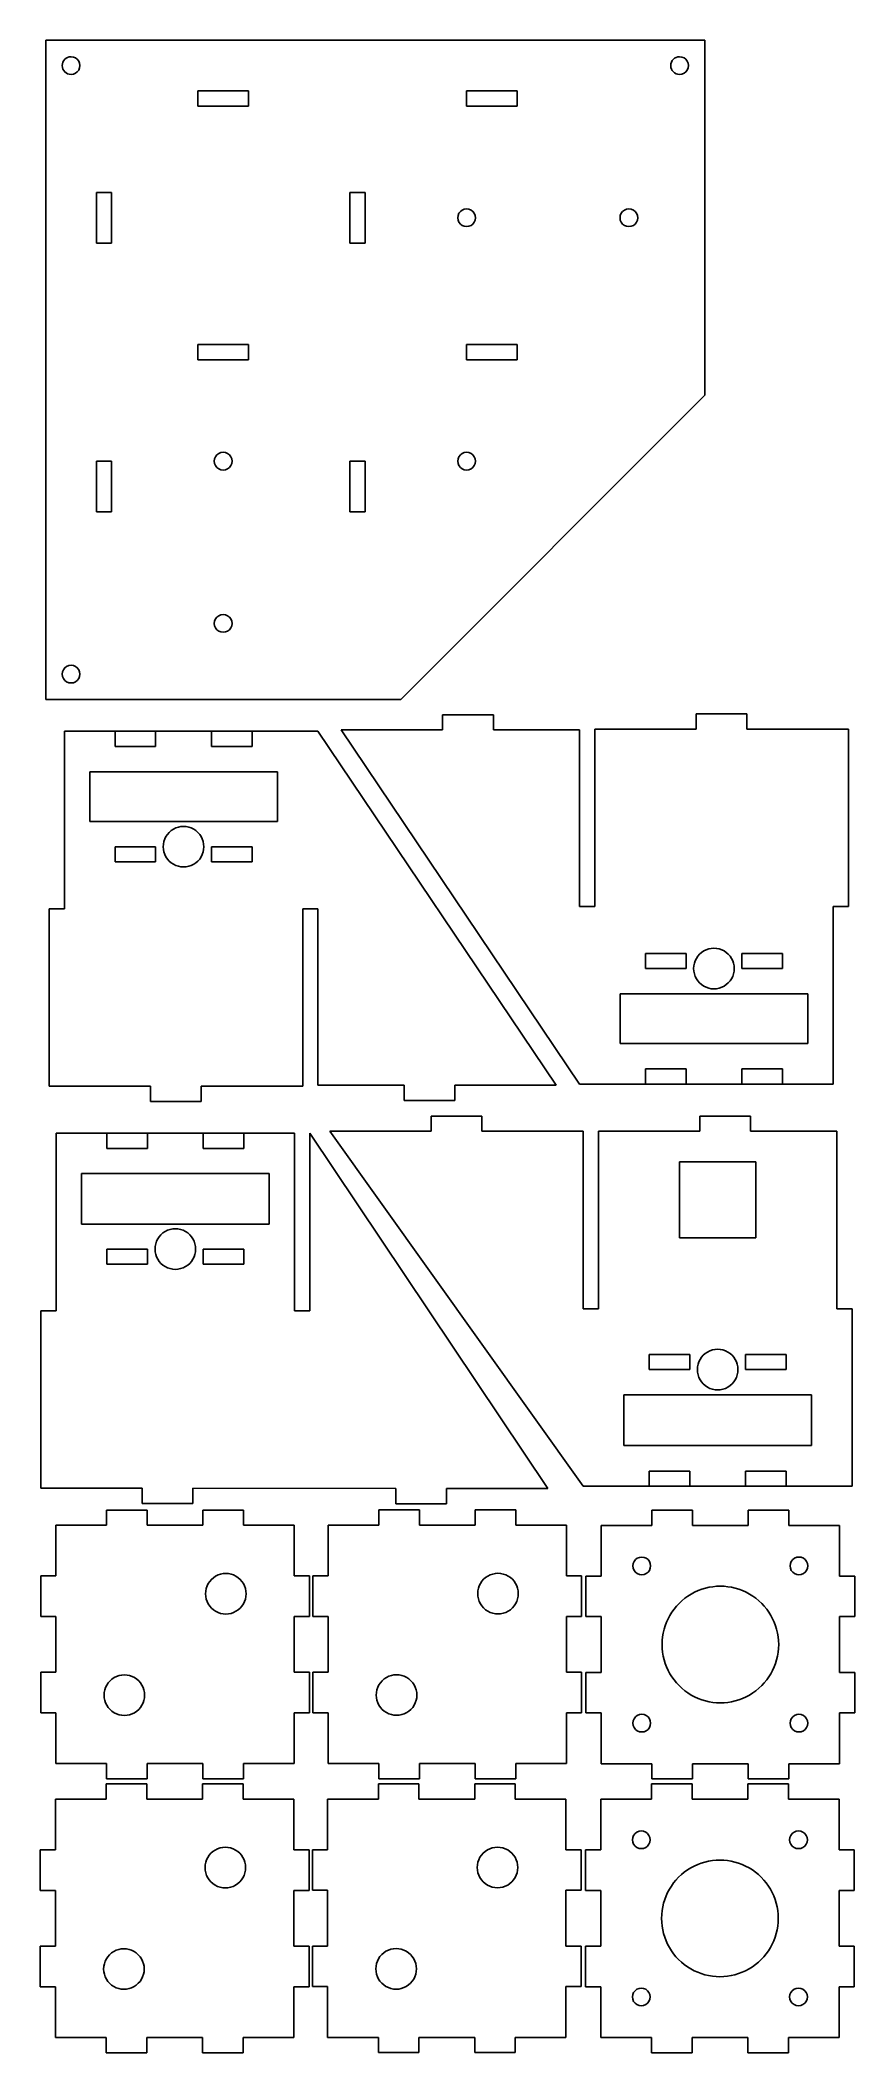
# Model space of a CAD drawing. Extents: x -178 to -17, y 44 to 441.
import ezdxf

# ---------------------------------------------------------------- set-up
doc = ezdxf.new("R2010")
doc.units = 0
doc.layers.add('Layer_1', color=7, linetype='CONTINUOUS')

msp = doc.modelspace()

# ---------------------------------------------------------------- linework, layer by layer
at = {"layer": 'Layer_1', "color": 7}
for p, q in [((-176.754299, 441.315496), (-176.754299, 311.315496)), ((-176.754299, 441.315496), (-46.7543, 441.315496)), ((-46.7543, 441.315496), (-46.7543, 371.315495)), ((-46.7543, 371.315495), (-106.754301, 311.315496)), ((-176.754299, 311.315496), (-106.754301, 311.315496)), ((-88.483034, 308.304823), (-98.483183, 308.304823)), ((-98.483183, 308.304823), (-98.483183, 305.304558)), ((-88.483034, 305.304558), (-88.483034, 308.304823)), ((-38.482849, 308.473496), (-48.482995, 308.473496)), ((-48.482995, 308.473496), (-48.482995, 305.473231)), ((-38.482849, 305.473231), (-38.482849, 308.473496)), ((-173.070842, 305.052519), (-173.070842, 270.052554)), ((-123.070649, 305.052519), (-173.070842, 305.052519)), ((-173.070842, 305.052519), (-173.070842, 305.052519)), ((-173.070618, 305.052513), (-142.570618, 305.052513)), ((-173.070618, 302.068883), (-173.070618, 305.052513)), ((-76.070743, 235.221261), (-123.070649, 305.052519)), ((-98.483183, 305.304558), (-118.482917, 305.304558)), ((-118.482917, 305.304558), (-71.483011, 235.4733)), ((-71.483011, 305.304558), (-88.483034, 305.304558)), ((-71.483011, 270.473266), (-71.483011, 305.304558)), ((-48.482995, 305.473231), (-68.4833, 305.473231)), ((-68.4833, 305.473231), (-68.4833, 270.473266)), ((-18.483103, 305.473231), (-38.482849, 305.473231)), ((-18.483103, 270.473266), (-18.483103, 305.473231)), ((-173.070842, 270.052554), (-176.070557, 270.052554)), ((-176.070557, 270.052554), (-176.070557, 235.052589)), ((-126.07036, 235.052589), (-126.07036, 270.052554)), ((-126.07036, 270.052554), (-123.070649, 270.052554)), ((-123.070649, 270.052554), (-123.070649, 235.221261)), ((-68.4833, 270.473266), (-71.483011, 270.473266)), ((-21.482818, 235.4733), (-21.482818, 270.473266)), ((-21.482818, 270.473266), (-18.483103, 270.473266)), ((-21.483042, 238.456937), (-21.483042, 235.473306)), ((-176.070557, 235.052589), (-156.070811, 235.052589)), ((-156.070811, 235.052589), (-156.070811, 232.052324)), ((-146.070665, 232.052324), (-146.070665, 235.052589)), ((-146.070665, 235.052589), (-126.07036, 235.052589)), ((-123.070649, 235.221261), (-106.070626, 235.221261)), ((-106.070626, 235.221261), (-106.070626, 232.220997)), ((-96.070477, 232.220997), (-96.070477, 235.221261)), ((-96.070477, 235.221261), (-76.070743, 235.221261)), ((-71.483011, 235.4733), (-21.482818, 235.4733)), ((-21.483042, 235.473306), (-51.983042, 235.473306)), ((-21.482818, 235.4733), (-21.482818, 235.4733)), ((-156.070811, 232.052324), (-146.070665, 232.052324)), ((-106.070626, 232.220997), (-96.070477, 232.220997)), ((-100.743193, 226.162471), (-100.743193, 229.162185)), ((-100.743193, 229.162185), (-90.743044, 229.162185)), ((-90.743044, 229.162185), (-90.743044, 226.162471)), ((-47.743271, 226.162471), (-47.743271, 229.162185)), ((-47.743271, 229.162185), (-37.743122, 229.162185)), ((-37.743122, 229.162185), (-37.743122, 226.162471)), ((-174.690132, 225.773805), (-174.690132, 190.773839)), ((-127.690254, 225.773805), (-174.690132, 225.773805)), ((-127.690254, 190.773839), (-127.690254, 225.773805)), ((-77.714879, 155.703869), (-124.690542, 225.773805)), ((-124.690542, 225.773805), (-124.690542, 190.773839)), ((-70.743282, 156.162541), (-120.742928, 226.162471)), ((-120.742928, 226.162471), (-100.743193, 226.162471)), ((-90.743044, 226.162471), (-70.743282, 226.162471)), ((-70.743282, 226.162471), (-70.743282, 191.162507)), ((-67.743034, 191.162507), (-67.743034, 226.162471)), ((-67.743034, 226.162471), (-47.743271, 226.162471)), ((-37.743122, 226.162471), (-20.743099, 226.162471)), ((-20.743099, 226.162471), (-20.743099, 191.162507)), ((-177.690408, 190.773839), (-177.714679, 155.773875)), ((-174.690132, 190.773839), (-177.690408, 190.773839)), ((-124.690542, 190.773839), (-127.690254, 190.773839)), ((-70.743282, 191.162507), (-67.743034, 191.162507)), ((-20.743099, 191.162507), (-17.743388, 191.162507)), ((-17.743388, 191.162507), (-17.743388, 156.162541)), ((-177.714679, 155.773875), (-157.714945, 155.760094)), ((-157.714945, 155.760094), (-157.714945, 152.759829)), ((-147.714795, 152.759829), (-147.714795, 155.752928)), ((-147.714795, 155.752928), (-107.77307, 155.718201)), ((-107.77307, 155.718201), (-107.714762, 155.718201)), ((-107.714762, 155.718201), (-107.714762, 152.717937)), ((-97.715149, 152.717937), (-97.715149, 155.71765)), ((-97.715149, 155.71765), (-77.714879, 155.703869)), ((-17.743388, 156.162541), (-70.743282, 156.162541)), ((-70.743282, 156.162541), (-70.743282, 156.162541)), ((-156.739597, 151.459717), (-164.739597, 151.459717)), ((-164.739597, 151.459717), (-164.739597, 148.459717)), ((-157.714945, 152.759829), (-147.714795, 152.759829)), ((-156.739597, 148.459717), (-156.739597, 151.459717)), ((-145.739596, 148.459717), (-145.739596, 151.459717)), ((-145.739596, 151.459717), (-137.739598, 151.459717)), ((-137.739598, 151.459717), (-137.739598, 148.459717)), ((-103.06824, 151.484123), (-111.06824, 151.484123)), ((-111.06824, 151.484123), (-111.06824, 148.484123)), ((-107.714762, 152.717937), (-97.715149, 152.717937)), ((-103.06824, 148.484123), (-103.06824, 151.484123)), ((-92.068239, 148.484123), (-92.068239, 151.484123)), ((-92.068239, 151.484123), (-84.068241, 151.484123)), ((-84.068241, 151.484123), (-84.068241, 148.484123)), ((-49.218597, 151.445414), (-57.218597, 151.445414)), ((-57.218597, 151.445414), (-57.218597, 148.445414)), ((-49.218597, 148.445414), (-49.218597, 151.445414)), ((-38.218595, 148.445414), (-38.218595, 151.445414)), ((-38.218595, 151.445414), (-30.218597, 151.445414)), ((-30.218597, 151.445414), (-30.218597, 148.445414)), ((-164.739597, 148.459717), (-174.739597, 148.459717)), ((-174.739597, 148.459717), (-174.739597, 138.459717)), ((-164.739597, 148.459717), (-174.739597, 148.459717)), ((-145.739596, 148.459717), (-156.739597, 148.459717)), ((-127.739598, 148.459717), (-137.739598, 148.459717)), ((-127.739598, 138.459717), (-127.739598, 148.459717)), ((-111.06824, 148.484123), (-121.06824, 148.484123)), ((-121.06824, 148.484123), (-121.06824, 138.484124)), ((-111.06824, 148.484123), (-121.06824, 148.484123)), ((-92.068239, 148.484123), (-103.06824, 148.484123)), ((-74.068241, 148.484123), (-84.068241, 148.484123)), ((-74.068241, 138.484124), (-74.068241, 148.484123)), ((-57.218597, 148.445414), (-67.218597, 148.445414)), ((-67.218597, 148.445414), (-67.218597, 138.445414)), ((-49.218597, 148.445414), (-38.218595, 148.445414)), ((-20.218598, 148.445414), (-30.218597, 148.445414)), ((-20.218598, 138.445414), (-20.218598, 148.445414)), ((-177.739597, 130.459716), (-177.739597, 138.459717)), ((-177.739597, 138.459717), (-174.739597, 138.459717)), ((-124.739598, 138.459717), (-127.739598, 138.459717)), ((-124.739598, 130.459716), (-124.739598, 138.459717)), ((-124.06824, 130.484123), (-124.06824, 138.484124)), ((-124.06824, 138.484124), (-121.06824, 138.484124)), ((-71.068241, 138.484124), (-74.068241, 138.484124)), ((-71.068241, 130.484123), (-71.068241, 138.484124)), ((-70.218597, 130.445413), (-70.218597, 138.445414)), ((-70.218597, 138.445414), (-67.218597, 138.445414)), ((-17.218598, 138.445414), (-20.218598, 138.445414)), ((-17.218598, 130.445413), (-17.218598, 138.445414)), ((-174.739597, 130.459716), (-177.739597, 130.459716)), ((-174.739597, 130.459716), (-174.739597, 119.459716)), ((-127.739598, 130.459716), (-124.739598, 130.459716)), ((-127.739598, 119.459716), (-127.739598, 130.459716)), ((-121.06824, 130.484123), (-124.06824, 130.484123)), ((-121.06824, 130.484123), (-121.06824, 119.484122)), ((-74.068241, 130.484123), (-71.068241, 130.484123)), ((-74.068241, 119.484122), (-74.068241, 130.484123)), ((-67.218597, 130.445413), (-70.218597, 130.445413)), ((-67.218597, 130.445413), (-67.218597, 119.445413)), ((-20.218598, 130.445413), (-17.218598, 130.445413)), ((-20.218598, 119.445413), (-20.218598, 130.445413)), ((-177.739597, 119.459716), (-177.739597, 111.459726)), ((-174.739597, 119.459716), (-177.739597, 119.459716)), ((-127.739598, 119.459716), (-124.739598, 119.459716)), ((-124.739598, 119.459716), (-124.739598, 111.459726)), ((-124.06824, 119.484122), (-124.06824, 111.484133)), ((-121.06824, 119.484122), (-124.06824, 119.484122)), ((-74.068241, 119.484122), (-71.068241, 119.484122)), ((-71.068241, 119.484122), (-71.068241, 111.484133)), ((-70.218597, 119.445413), (-70.218597, 111.445423)), ((-67.218597, 119.445413), (-70.218597, 119.445413)), ((-20.218598, 119.445413), (-17.218598, 119.445413)), ((-17.218598, 119.445413), (-17.218598, 111.445423)), ((-177.739597, 111.459726), (-174.739597, 111.459726)), ((-174.739597, 111.459726), (-174.739597, 101.459718)), ((-124.739598, 111.459726), (-127.739598, 111.459726)), ((-127.739598, 101.459718), (-127.739598, 111.459726)), ((-124.06824, 111.484133), (-121.06824, 111.484133)), ((-121.06824, 111.484133), (-121.06824, 101.484124)), ((-71.068241, 111.484133), (-74.068241, 111.484133)), ((-74.068241, 101.484124), (-74.068241, 111.484133)), ((-70.218597, 111.445423), (-67.218597, 111.445423)), ((-67.218597, 111.445423), (-67.218597, 101.445415)), ((-17.218598, 111.445423), (-20.218598, 111.445423)), ((-20.218598, 101.445415), (-20.218598, 111.445423)), ((-174.739597, 101.459718), (-164.739597, 101.459718)), ((-164.739597, 98.459724), (-164.739597, 101.459718)), ((-156.739597, 101.459718), (-156.739597, 98.459724)), ((-156.739597, 101.459718), (-145.739596, 101.459718)), ((-145.739596, 101.459718), (-145.739596, 98.459724)), ((-137.739598, 98.459724), (-137.739598, 101.459718)), ((-137.739598, 101.459718), (-127.739598, 101.459718)), ((-121.06824, 101.484124), (-111.06824, 101.484124)), ((-111.06824, 98.48413), (-111.06824, 101.484124)), ((-103.06824, 101.484124), (-103.06824, 98.48413)), ((-103.06824, 101.484124), (-92.068239, 101.484124)), ((-92.068239, 101.484124), (-92.068239, 98.48413)), ((-84.068241, 98.48413), (-84.068241, 101.484124)), ((-84.068241, 101.484124), (-74.068241, 101.484124)), ((-67.218597, 101.445415), (-57.218597, 101.445415)), ((-57.218597, 98.445421), (-57.218597, 101.445415)), ((-57.218597, 101.445415), (-57.218597, 98.445421)), ((-49.218597, 101.445415), (-49.218597, 98.445421)), ((-49.218597, 101.445415), (-38.218595, 101.445415)), ((-49.218597, 98.445421), (-49.218597, 101.445415)), ((-38.218595, 101.445415), (-38.218595, 98.445421)), ((-38.218595, 101.445415), (-38.218595, 98.445421)), ((-30.218597, 98.445421), (-30.218597, 101.445415)), ((-30.218597, 101.445415), (-20.218598, 101.445415)), ((-30.218597, 98.445421), (-30.218597, 101.445415)), ((-156.828751, 97.453675), (-164.828751, 97.453675)), ((-164.828751, 97.453675), (-164.828751, 94.453675)), ((-156.739597, 98.459724), (-164.739597, 98.459724)), ((-156.828751, 94.453675), (-156.828751, 97.453675)), ((-145.82875, 94.453675), (-145.82875, 97.453675)), ((-145.82875, 97.453675), (-137.828752, 97.453675)), ((-145.739596, 98.459724), (-137.739598, 98.459724)), ((-137.828752, 97.453675), (-137.828752, 94.453675)), ((-103.157394, 97.478082), (-111.157394, 97.478082)), ((-111.157394, 97.478082), (-111.157394, 94.478082)), ((-103.06824, 98.48413), (-111.06824, 98.48413)), ((-103.157394, 94.478082), (-103.157394, 97.478082)), ((-92.157393, 94.478082), (-92.157393, 97.478082)), ((-92.157393, 97.478082), (-84.157395, 97.478082)), ((-92.068239, 98.48413), (-84.068241, 98.48413)), ((-84.157395, 97.478082), (-84.157395, 94.478082)), ((-49.307751, 97.439372), (-57.307751, 97.439372)), ((-57.307751, 97.439372), (-57.307751, 94.439372)), ((-49.218597, 98.445421), (-57.218597, 98.445421)), ((-57.218597, 98.445421), (-49.218597, 98.445421)), ((-49.307751, 94.439372), (-49.307751, 97.439372)), ((-38.307749, 94.439372), (-38.307749, 97.439372)), ((-38.307749, 97.439372), (-30.307751, 97.439372)), ((-38.218595, 98.445421), (-30.218597, 98.445421)), ((-38.218595, 98.445421), (-30.218597, 98.445421)), ((-30.307751, 97.439372), (-30.307751, 94.439372)), ((-164.828751, 94.453675), (-174.828751, 94.453675)), ((-174.828751, 94.453675), (-174.828751, 84.453676)), ((-164.828751, 94.453675), (-174.828751, 94.453675)), ((-145.82875, 94.453675), (-156.828751, 94.453675)), ((-127.828752, 94.453675), (-137.828752, 94.453675)), ((-127.828752, 84.453676), (-127.828752, 94.453675)), ((-111.157394, 94.478082), (-121.157394, 94.478082)), ((-121.157394, 94.478082), (-121.157394, 84.478082)), ((-111.157394, 94.478082), (-121.157394, 94.478082)), ((-92.157393, 94.478082), (-103.157394, 94.478082)), ((-74.157395, 94.478082), (-84.157395, 94.478082)), ((-74.157395, 84.478082), (-74.157395, 94.478082)), ((-57.307751, 94.439372), (-67.307751, 94.439372)), ((-67.307751, 94.439372), (-67.307751, 84.439373)), ((-49.307751, 94.439372), (-38.307749, 94.439372)), ((-20.307752, 94.439372), (-30.307751, 94.439372)), ((-20.307752, 84.439373), (-20.307752, 94.439372)), ((-177.828751, 76.453675), (-177.828751, 84.453676)), ((-177.828751, 84.453676), (-174.828751, 84.453676)), ((-124.828752, 84.453676), (-127.828752, 84.453676)), ((-124.828752, 76.453675), (-124.828752, 84.453676)), ((-124.157394, 76.478081), (-124.157394, 84.478082)), ((-124.157394, 84.478082), (-121.157394, 84.478082)), ((-71.157395, 84.478082), (-74.157395, 84.478082)), ((-71.157395, 76.478081), (-71.157395, 84.478082)), ((-70.307751, 76.439372), (-70.307751, 84.439373)), ((-70.307751, 84.439373), (-67.307751, 84.439373)), ((-17.307752, 84.439373), (-20.307752, 84.439373)), ((-17.307752, 76.439372), (-17.307752, 84.439373)), ((-174.828751, 76.453675), (-177.828751, 76.453675)), ((-174.828751, 76.453675), (-174.828751, 65.453674)), ((-127.828752, 76.453675), (-124.828752, 76.453675)), ((-127.828752, 65.453674), (-127.828752, 76.453675)), ((-121.157394, 76.478081), (-124.157394, 76.478081)), ((-121.157394, 76.478081), (-121.157394, 65.478081)), ((-74.157395, 76.478081), (-71.157395, 76.478081)), ((-74.157395, 65.478081), (-74.157395, 76.478081)), ((-67.307751, 76.439372), (-70.307751, 76.439372)), ((-67.307751, 76.439372), (-67.307751, 65.439371)), ((-20.307752, 76.439372), (-17.307752, 76.439372)), ((-20.307752, 65.439371), (-20.307752, 76.439372)), ((-177.828751, 65.453674), (-177.828751, 57.453684)), ((-174.828751, 65.453674), (-177.828751, 65.453674)), ((-127.828752, 65.453674), (-124.828752, 65.453674)), ((-124.828752, 65.453674), (-124.828752, 57.453684)), ((-124.157394, 65.478081), (-124.157394, 57.478091)), ((-121.157394, 65.478081), (-124.157394, 65.478081)), ((-74.157395, 65.478081), (-71.157395, 65.478081)), ((-71.157395, 65.478081), (-71.157395, 57.478091)), ((-70.307751, 65.439371), (-70.307751, 57.439381)), ((-67.307751, 65.439371), (-70.307751, 65.439371)), ((-20.307752, 65.439371), (-17.307752, 65.439371)), ((-17.307752, 65.439371), (-17.307752, 57.439381)), ((-177.828751, 57.453684), (-174.828751, 57.453684)), ((-174.828751, 57.453684), (-174.828751, 47.453676)), ((-124.828752, 57.453684), (-127.828752, 57.453684)), ((-127.828752, 47.453676), (-127.828752, 57.453684)), ((-124.157394, 57.478091), (-121.157394, 57.478091)), ((-121.157394, 57.478091), (-121.157394, 47.478083)), ((-71.157395, 57.478091), (-74.157395, 57.478091)), ((-74.157395, 47.478083), (-74.157395, 57.478091)), ((-70.307751, 57.439381), (-67.307751, 57.439381)), ((-67.307751, 57.439381), (-67.307751, 47.439373)), ((-17.307752, 57.439381), (-20.307752, 57.439381)), ((-20.307752, 47.439373), (-20.307752, 57.439381)), ((-174.828751, 47.453676), (-164.828751, 47.453676)), ((-164.828751, 44.453682), (-164.828751, 47.453676)), ((-156.828751, 44.453682), (-164.828751, 44.453682)), ((-156.828751, 47.453676), (-156.828751, 44.453682)), ((-156.828751, 47.453676), (-145.82875, 47.453676)), ((-145.82875, 47.453676), (-145.82875, 44.453682)), ((-145.82875, 44.453682), (-137.828752, 44.453682)), ((-137.828752, 44.453682), (-137.828752, 47.453676)), ((-137.828752, 47.453676), (-127.828752, 47.453676)), ((-121.157394, 47.478083), (-111.157394, 47.478083)), ((-111.157394, 44.478089), (-111.157394, 47.478083)), ((-103.157394, 44.478089), (-111.157394, 44.478089)), ((-103.157394, 47.478083), (-103.157394, 44.478089)), ((-103.157394, 47.478083), (-92.157393, 47.478083)), ((-92.157393, 47.478083), (-92.157393, 44.478089)), ((-92.157393, 44.478089), (-84.157395, 44.478089)), ((-84.157395, 44.478089), (-84.157395, 47.478083)), ((-84.157395, 47.478083), (-74.157395, 47.478083)), ((-67.307751, 47.439373), (-57.307751, 47.439373)), ((-57.307751, 44.439379), (-57.307751, 47.439373)), ((-57.307751, 47.439373), (-57.307751, 44.439379)), ((-49.307751, 44.439379), (-57.307751, 44.439379)), ((-57.307751, 44.439379), (-49.307751, 44.439379)), ((-49.307751, 47.439373), (-49.307751, 44.439379)), ((-49.307751, 47.439373), (-38.307749, 47.439373)), ((-49.307751, 44.439379), (-49.307751, 47.439373)), ((-38.307749, 47.439373), (-38.307749, 44.439379)), ((-38.307749, 47.439373), (-38.307749, 44.439379)), ((-38.307749, 44.439379), (-30.307751, 44.439379)), ((-38.307749, 44.439379), (-30.307751, 44.439379)), ((-30.307751, 44.439379), (-30.307751, 47.439373)), ((-30.307751, 47.439373), (-20.307752, 47.439373)), ((-30.307751, 44.439379), (-30.307751, 47.439373))]:
    msp.add_line(p, q, dxfattribs=at)
at = {"layer": 'Layer_1', "color": 5}
for p, q in [((-171.754309, 434.565497), (-171.754309, 434.565497)), ((-51.754301, 434.565497), (-51.754301, 434.565497)), ((-146.7543, 428.315497), (-146.7543, 431.315496)), ((-146.7543, 431.315496), (-136.7543, 431.315496)), ((-136.7543, 431.315496), (-136.7543, 428.315497)), ((-93.754302, 428.315497), (-93.754302, 431.315496)), ((-93.754302, 431.315496), (-83.754302, 431.315496)), ((-83.754302, 431.315496), (-83.754302, 428.315497)), ((-136.7543, 428.315497), (-146.7543, 428.315497)), ((-146.7543, 428.315497), (-146.7543, 428.315497)), ((-83.754302, 428.315497), (-93.754302, 428.315497)), ((-93.754302, 428.315497), (-93.754302, 428.315497)), ((-166.754291, 401.315497), (-166.754291, 411.315497)), ((-166.754291, 411.315497), (-163.754297, 411.315497)), ((-163.754297, 411.315497), (-163.754297, 401.315497)), ((-113.754301, 411.315497), (-116.754301, 411.315497)), ((-116.754301, 411.315497), (-116.754301, 401.315497)), ((-113.754301, 401.315497), (-113.754301, 411.315497)), ((-163.754297, 401.315497), (-166.754291, 401.315497)), ((-166.754291, 401.315497), (-166.754291, 401.315497)), ((-116.754301, 401.315497), (-113.754301, 401.315497)), ((-113.754301, 401.315497), (-113.754301, 401.315497)), ((-93.754302, 404.565498), (-93.754302, 404.565498)), ((-61.754301, 404.565498), (-61.754301, 404.565498)), ((-146.7543, 378.315495), (-146.7543, 381.315498)), ((-146.7543, 381.315498), (-136.7543, 381.315498)), ((-136.7543, 381.315498), (-136.7543, 378.315495)), ((-93.754302, 378.315495), (-93.754302, 381.315498)), ((-93.754302, 381.315498), (-83.754302, 381.315498)), ((-83.754302, 381.315498), (-83.754302, 378.315495)), ((-136.7543, 378.315495), (-146.7543, 378.315495)), ((-146.7543, 378.315495), (-146.7543, 378.315495)), ((-83.754302, 378.315495), (-93.754302, 378.315495)), ((-93.754302, 378.315495), (-93.754302, 378.315495)), ((-166.754291, 358.315496), (-166.754291, 348.315496)), ((-163.754297, 358.315496), (-166.754291, 358.315496)), ((-163.754297, 348.315496), (-163.754297, 358.315496)), ((-113.754301, 358.315496), (-116.754301, 358.315496)), ((-116.754301, 358.315496), (-116.754301, 348.315496)), ((-113.754301, 348.315496), (-113.754301, 358.315496)), ((-141.754301, 356.565495), (-141.754301, 356.565495)), ((-93.754302, 356.565495), (-93.754302, 356.565495)), ((-166.754291, 348.315496), (-163.754297, 348.315496)), ((-116.754301, 348.315496), (-113.754301, 348.315496)), ((-113.754301, 348.315496), (-113.754301, 348.315496)), ((-141.754301, 324.565497), (-141.754301, 324.565497)), ((-171.754309, 314.565497), (-171.754309, 314.565497)), ((-155.070618, 305.052513), (-163.070618, 305.052513)), ((-163.070618, 305.052513), (-163.070618, 302.052514)), ((-163.070618, 302.052514), (-155.070618, 302.052514)), ((-155.070618, 302.052514), (-155.070618, 305.052513)), ((-155.070618, 305.052513), (-155.070618, 305.052513)), ((-136.07062, 305.052513), (-144.070618, 305.052513)), ((-144.070618, 305.052513), (-144.070618, 302.052514)), ((-144.070618, 302.052514), (-136.07062, 302.052514)), ((-136.07062, 302.052514), (-136.07062, 305.052513)), ((-136.07062, 305.052513), (-136.07062, 305.052513)), ((-131.070618, 297.052513), (-168.070618, 297.052513)), ((-168.070618, 297.052513), (-168.070618, 287.278175)), ((-131.070618, 287.278175), (-131.070618, 297.052513)), ((-131.070618, 297.052513), (-131.070618, 297.052513)), ((-168.070618, 287.278175), (-131.070618, 287.278175)), ((-155.070618, 282.278174), (-163.070618, 282.278174)), ((-163.070618, 282.278174), (-163.070618, 279.278174)), ((-155.070618, 279.278174), (-155.070618, 282.278174)), ((-145.570618, 282.278174), (-145.570618, 282.278174)), ((-144.070618, 282.278174), (-144.070618, 279.278174)), ((-136.07062, 282.278174), (-144.070618, 282.278174)), ((-136.07062, 279.278174), (-136.07062, 282.278174)), ((-163.070618, 279.278174), (-155.070618, 279.278174)), ((-144.070618, 279.278174), (-136.07062, 279.278174)), ((-58.48304, 261.247646), (-58.48304, 258.247646)), ((-50.483042, 261.247646), (-58.48304, 261.247646)), ((-58.48304, 258.247646), (-50.483042, 258.247646)), ((-50.483042, 258.247646), (-50.483042, 261.247646)), ((-48.983042, 258.247646), (-48.983042, 258.247646)), ((-31.483041, 261.247646), (-39.483042, 261.247646)), ((-39.483042, 261.247646), (-39.483042, 258.247646)), ((-39.483042, 258.247646), (-31.483041, 258.247646)), ((-31.483041, 258.247646), (-31.483041, 261.247646)), ((-26.483042, 253.247645), (-63.483042, 253.247645)), ((-63.483042, 253.247645), (-63.483042, 243.473307)), ((-26.483042, 243.473307), (-26.483042, 253.247645)), ((-63.483042, 243.473307), (-26.483042, 243.473307)), ((-63.483042, 243.473307), (-63.483042, 243.473307)), ((-50.483042, 238.473306), (-58.48304, 238.473306)), ((-58.48304, 238.473306), (-58.48304, 235.473306)), ((-50.483042, 235.473306), (-50.483042, 238.473306)), ((-31.483041, 238.473306), (-39.483042, 238.473306)), ((-39.483042, 238.473306), (-39.483042, 235.473306)), ((-31.483041, 235.473306), (-31.483041, 238.473306)), ((-58.48304, 235.473306), (-50.483042, 235.473306)), ((-58.48304, 235.473306), (-58.48304, 235.473306)), ((-39.483042, 235.473306), (-31.483041, 235.473306)), ((-39.483042, 235.473306), (-39.483042, 235.473306)), ((-156.690415, 225.773893), (-164.690415, 225.773893)), ((-164.690415, 225.773893), (-164.690415, 222.773893)), ((-164.690415, 222.773893), (-156.690415, 222.773893)), ((-156.690415, 222.773893), (-156.690415, 225.773893)), ((-156.690415, 225.773893), (-156.690415, 225.773893)), ((-137.690414, 225.773893), (-145.690415, 225.773893)), ((-145.690415, 225.773893), (-145.690415, 222.773893)), ((-145.690415, 222.773893), (-137.690414, 222.773893)), ((-137.690414, 222.773893), (-137.690414, 225.773893)), ((-137.690414, 225.773893), (-137.690414, 225.773893)), ((-36.743183, 220.162466), (-51.743181, 220.162466)), ((-51.743181, 220.162466), (-51.743181, 205.162456)), ((-36.743183, 205.162456), (-36.743183, 220.162466)), ((-36.743183, 220.162466), (-36.743183, 220.162466)), ((-132.690416, 217.853786), (-169.690415, 217.853786)), ((-169.690415, 217.853786), (-169.690415, 207.853787)), ((-132.690416, 207.853787), (-132.690416, 217.853786)), ((-132.690416, 217.853786), (-132.690416, 217.853786)), ((-169.690415, 207.853787), (-132.690416, 207.853787)), ((-164.690415, 202.93368), (-164.690415, 199.93368)), ((-156.690415, 202.93368), (-164.690415, 202.93368)), ((-156.690415, 199.93368), (-156.690415, 202.93368)), ((-147.190415, 202.93368), (-147.190415, 202.93368)), ((-137.690414, 202.93368), (-145.690415, 202.93368)), ((-145.690415, 202.93368), (-145.690415, 199.93368)), ((-137.690414, 199.93368), (-137.690414, 202.93368)), ((-51.743181, 205.162456), (-36.743183, 205.162456)), ((-164.690415, 199.93368), (-156.690415, 199.93368)), ((-145.690415, 199.93368), (-137.690414, 199.93368)), ((-57.743181, 182.162454), (-57.743181, 179.162455)), ((-49.743182, 182.162454), (-57.743181, 182.162454)), ((-57.743181, 179.162455), (-49.743182, 179.162455)), ((-49.743182, 179.162455), (-49.743182, 182.162454)), ((-40.243182, 179.162455), (-40.243182, 179.162455)), ((-38.743182, 182.162454), (-38.743182, 179.162455)), ((-30.743182, 182.162454), (-38.743182, 182.162454)), ((-38.743182, 179.162455), (-30.743182, 179.162455)), ((-30.743182, 179.162455), (-30.743182, 182.162454)), ((-62.743182, 164.162453), (-62.743182, 174.162456)), ((-62.743182, 174.162456), (-25.743182, 174.162456)), ((-25.743182, 174.162456), (-25.743182, 164.162453)), ((-25.743182, 164.162453), (-62.743182, 164.162453)), ((-25.743182, 164.162453), (-25.743182, 164.162453)), ((-49.743182, 159.162455), (-57.743181, 159.162455)), ((-57.743181, 159.162455), (-57.743181, 156.162455)), ((-49.743182, 156.162455), (-49.743182, 159.162455)), ((-30.743182, 159.162455), (-38.743182, 159.162455)), ((-38.743182, 159.162455), (-38.743182, 156.162455)), ((-30.743182, 156.162455), (-30.743182, 159.162455)), ((-57.743181, 156.162455), (-49.743182, 156.162455)), ((-57.743181, 156.162455), (-57.743181, 156.162455)), ((-38.743182, 156.162455), (-30.743182, 156.162455)), ((-38.743182, 156.162455), (-38.743182, 156.162455)), ((-57.468597, 140.445413), (-57.468597, 140.445413)), ((-26.468598, 140.445413), (-26.468598, 140.445413)), ((-137.239596, 134.959716), (-137.239596, 134.959716)), ((-83.568239, 134.984122), (-83.568239, 134.984122)), ((-32.218596, 124.945413), (-32.218596, 124.945413)), ((-157.239597, 114.959705), (-157.239597, 114.959705)), ((-103.56824, 114.984111), (-103.56824, 114.984111)), ((-57.468597, 109.445427), (-57.468597, 109.445427)), ((-26.468598, 109.445427), (-26.468598, 109.445427)), ((-57.557751, 86.439371), (-57.557751, 86.439371)), ((-26.557752, 86.439371), (-26.557752, 86.439371)), ((-137.32875, 80.953674), (-137.32875, 80.953674)), ((-83.657393, 80.978081), (-83.657393, 80.978081)), ((-32.30775, 70.939371), (-32.30775, 70.939371)), ((-157.328751, 60.953663), (-157.328751, 60.953663)), ((-103.657394, 60.97807), (-103.657394, 60.97807)), ((-57.557751, 55.439385), (-57.557751, 55.439385)), ((-26.557752, 55.439385), (-26.557752, 55.439385))]:
    msp.add_line(p, q, dxfattribs=at)
for points in [[(-171.754309, 438.065496), (-172.720194, 438.064628), (-173.502738, 437.281381), (-173.502738, 436.315496)], [(-170.237455, 437.19095), (-170.550412, 437.732632), (-171.12872, 438.066057), (-171.754309, 438.065496)], [(-170.237455, 435.440043), (-169.924499, 435.981725), (-169.924499, 436.649267), (-170.237455, 437.19095)], [(-51.754301, 438.065496), (-52.720185, 438.064628), (-53.50273, 437.281381), (-53.50273, 436.315496)], [(-50.237447, 437.19095), (-50.550404, 437.732632), (-51.128712, 438.066057), (-51.754301, 438.065496)], [(-50.237447, 435.440043), (-49.92449, 435.981725), (-49.92449, 436.649267), (-50.237447, 437.19095)], [(-173.502738, 436.315496), (-173.502738, 435.349612), (-172.720194, 434.566364), (-171.754309, 434.565497)], [(-171.754309, 434.565497), (-171.12872, 434.564935), (-170.550412, 434.89836), (-170.237455, 435.440043)], [(-53.50273, 436.315496), (-53.50273, 435.349612), (-52.720185, 434.566364), (-51.754301, 434.565497)], [(-51.754301, 434.565497), (-51.128712, 434.564935), (-50.550404, 434.89836), (-50.237447, 435.440043)], [(-95.271017, 407.190903), (-95.583937, 406.649245), (-95.583937, 405.981749), (-95.271017, 405.440091)], [(-93.754302, 408.065496), (-94.379851, 408.065999), (-94.958097, 407.732561), (-95.271017, 407.190903)], [(-95.271017, 405.440091), (-94.958097, 404.898433), (-94.379851, 404.564995), (-93.754302, 404.565498)], [(-92.237586, 407.190903), (-92.550506, 407.732561), (-93.128752, 408.065999), (-93.754302, 408.065496)], [(-93.754302, 404.565498), (-93.128752, 404.564995), (-92.550506, 404.898433), (-92.237586, 405.440091)], [(-92.237586, 405.440091), (-91.924666, 405.981749), (-91.924666, 406.649245), (-92.237586, 407.190903)], [(-63.271016, 407.190903), (-63.583936, 406.649245), (-63.583936, 405.981749), (-63.271016, 405.440091)], [(-61.754301, 408.065496), (-62.37985, 408.065999), (-62.958096, 407.732561), (-63.271016, 407.190903)], [(-63.271016, 405.440091), (-62.958096, 404.898433), (-62.37985, 404.564995), (-61.754301, 404.565498)], [(-60.237585, 407.190903), (-60.550505, 407.732561), (-61.128751, 408.065999), (-61.754301, 408.065496)], [(-61.754301, 404.565498), (-61.128751, 404.564995), (-60.550505, 404.898433), (-60.237585, 405.440091)], [(-60.237585, 405.440091), (-59.924665, 405.981749), (-59.924665, 406.649245), (-60.237585, 407.190903)], [(-143.269847, 359.190496), (-143.582454, 358.649044), (-143.582454, 357.981947), (-143.269847, 357.440495)], [(-141.754301, 360.065496), (-142.379517, 360.065496), (-142.957239, 359.731948), (-143.269847, 359.190496)], [(-143.269847, 357.440495), (-142.957239, 356.899043), (-142.379517, 356.565495), (-141.754301, 356.565495)], [(-140.238756, 359.190496), (-140.551364, 359.731948), (-141.129086, 360.065496), (-141.754301, 360.065496)], [(-141.754301, 356.565495), (-141.129086, 356.565495), (-140.551364, 356.899043), (-140.238756, 357.440495)], [(-140.238756, 357.440495), (-139.926149, 357.981947), (-139.926149, 358.649044), (-140.238756, 359.190496)], [(-95.269847, 359.190496), (-95.582454, 358.649044), (-95.582454, 357.981947), (-95.269847, 357.440495)], [(-93.754302, 360.065496), (-94.379517, 360.065496), (-94.957239, 359.731948), (-95.269847, 359.190496)], [(-95.269847, 357.440495), (-94.957239, 356.899043), (-94.379517, 356.565495), (-93.754302, 356.565495)], [(-92.238756, 359.190496), (-92.551364, 359.731948), (-93.129086, 360.065496), (-93.754302, 360.065496)], [(-93.754302, 356.565495), (-93.129086, 356.565495), (-92.551364, 356.899043), (-92.238756, 357.440495)], [(-92.238756, 357.440495), (-91.926149, 357.981947), (-91.926149, 358.649044), (-92.238756, 359.190496)], [(-143.271017, 327.190902), (-143.583937, 326.649244), (-143.583937, 325.981748), (-143.271017, 325.44009)], [(-141.754301, 328.065495), (-142.379851, 328.065998), (-142.958097, 327.73256), (-143.271017, 327.190902)], [(-143.271017, 325.44009), (-142.958097, 324.898432), (-142.379851, 324.564994), (-141.754301, 324.565497)], [(-140.237586, 327.190902), (-140.550506, 327.73256), (-141.128752, 328.065998), (-141.754301, 328.065495)], [(-141.754301, 324.565497), (-141.128752, 324.564994), (-140.550506, 324.898432), (-140.237586, 325.44009)], [(-140.237586, 325.44009), (-139.924666, 325.981748), (-139.924666, 326.649244), (-140.237586, 327.190902)], [(-171.754309, 318.065496), (-172.379898, 318.066057), (-172.958206, 317.732632), (-173.271163, 317.19095)], [(-170.237455, 317.19095), (-170.550412, 317.732632), (-171.12872, 318.066057), (-171.754309, 318.065496)], [(-173.271163, 317.19095), (-173.58412, 316.649268), (-173.58412, 315.981725), (-173.271163, 315.440043)], [(-173.271163, 315.440043), (-172.958206, 314.89836), (-172.379898, 314.564935), (-171.754309, 314.565497)], [(-171.754309, 314.565497), (-171.12872, 314.564935), (-170.550412, 314.89836), (-170.237455, 315.440043)], [(-170.237455, 315.440043), (-169.924499, 315.981725), (-169.924499, 316.649268), (-170.237455, 317.19095)], [(-147.570618, 285.742275), (-148.808222, 286.456807), (-150.333014, 286.456807), (-151.570618, 285.742275)], [(-151.570618, 285.742275), (-152.808222, 285.027744), (-153.570618, 283.707236), (-153.570618, 282.278174)], [(-153.570618, 282.278174), (-153.570618, 280.849111), (-152.808222, 279.528603), (-151.570618, 278.814072)], [(-145.570618, 282.278174), (-145.570618, 283.707236), (-146.333013, 285.027744), (-147.570618, 285.742275)], [(-147.570618, 278.814072), (-146.333013, 279.528603), (-145.570618, 280.849111), (-145.570618, 282.278174)], [(-151.570618, 278.814072), (-150.333014, 278.099541), (-148.808222, 278.099541), (-147.570618, 278.814072)], [(-42.983042, 261.711748), (-44.220646, 262.426279), (-45.745438, 262.426279), (-46.983042, 261.711748)], [(-46.983042, 261.711748), (-48.220647, 260.997217), (-48.983042, 259.676709), (-48.983042, 258.247646)], [(-48.983042, 258.247646), (-48.983042, 256.818584), (-48.220646, 255.498076), (-46.983042, 254.783544)], [(-40.983042, 258.247646), (-40.983042, 259.676709), (-41.745438, 260.997217), (-42.983042, 261.711748)], [(-42.983042, 254.783544), (-41.745438, 255.498076), (-40.983042, 256.818584), (-40.983042, 258.247646)], [(-46.983042, 254.783544), (-45.745438, 254.069013), (-44.220646, 254.069013), (-42.983042, 254.783544)], [(-153.190722, 206.398667), (-154.428482, 205.683899), (-155.190795, 204.362995), (-155.190415, 202.93368)], [(-149.190108, 206.398667), (-150.427869, 207.113434), (-151.952962, 207.113434), (-153.190722, 206.398667)], [(-147.190415, 202.93368), (-147.190035, 204.362995), (-147.952348, 205.683899), (-149.190108, 206.398667)], [(-155.190415, 202.93368), (-155.190795, 201.504364), (-154.428482, 200.18346), (-153.190722, 199.468692)], [(-149.190108, 199.468692), (-147.952348, 200.18346), (-147.190035, 201.504364), (-147.190415, 202.93368)], [(-153.190722, 199.468692), (-151.952962, 198.753925), (-150.427869, 198.753925), (-149.190108, 199.468692)], [(-48.243183, 179.162455), (-48.243183, 180.591517), (-47.480787, 181.912025), (-46.243182, 182.626557)], [(-46.243182, 182.626557), (-45.005578, 183.341088), (-43.480786, 183.341088), (-42.243182, 182.626557)], [(-42.243182, 182.626557), (-41.005578, 181.912025), (-40.243182, 180.591517), (-40.243182, 179.162455)], [(-46.243182, 175.698352), (-47.480787, 176.412884), (-48.243183, 177.733392), (-48.243183, 179.162455)], [(-40.243182, 179.162455), (-40.243182, 177.733392), (-41.005578, 176.412884), (-42.243182, 175.698352)], [(-42.243182, 175.698352), (-43.480786, 174.983821), (-45.005578, 174.983821), (-46.243182, 175.698352)], [(-139.239596, 138.423818), (-140.477201, 139.138349), (-142.001992, 139.138349), (-143.239597, 138.423818)], [(-85.568239, 138.448224), (-86.805844, 139.162756), (-88.330635, 139.162756), (-89.56824, 138.448224)], [(-60.093597, 141.960957), (-60.635049, 141.64835), (-60.968597, 141.070628), (-60.968597, 140.445413)], [(-60.968597, 140.445413), (-60.968597, 139.820198), (-60.635049, 139.242476), (-60.093597, 138.929868)], [(-58.343597, 141.960957), (-58.885049, 142.273565), (-59.552145, 142.273565), (-60.093597, 141.960957)], [(-60.093597, 138.929868), (-59.552145, 138.617261), (-58.885049, 138.617261), (-58.343597, 138.929868)], [(-57.468597, 140.445413), (-57.468597, 141.070628), (-57.802145, 141.64835), (-58.343597, 141.960957)], [(-58.343597, 138.929868), (-57.802145, 139.242476), (-57.468597, 139.820198), (-57.468597, 140.445413)], [(-29.094051, 141.962267), (-29.635733, 141.64931), (-29.969158, 141.071002), (-29.968596, 140.445413)], [(-29.968596, 140.445413), (-29.969158, 139.819824), (-29.635733, 139.241516), (-29.094051, 138.928559)], [(-27.343143, 141.962267), (-27.884826, 142.275224), (-28.552368, 142.275224), (-29.094051, 141.962267)], [(-29.094051, 138.928559), (-28.552368, 138.615602), (-27.884826, 138.615602), (-27.343143, 138.928559)], [(-26.468598, 140.445413), (-26.468036, 141.071002), (-26.801461, 141.64931), (-27.343143, 141.962267)], [(-27.343143, 138.928559), (-26.801461, 139.241516), (-26.468036, 139.819824), (-26.468598, 140.445413)], [(-143.239597, 138.423818), (-144.477201, 137.709286), (-145.239597, 136.388778), (-145.239597, 134.959716)], [(-145.239597, 134.959716), (-145.239597, 133.530653), (-144.477201, 132.210145), (-143.239597, 131.495614)], [(-137.239596, 134.959716), (-137.239596, 136.388778), (-138.001992, 137.709286), (-139.239596, 138.423818)], [(-139.239596, 131.495614), (-138.001992, 132.210145), (-137.239596, 133.530653), (-137.239596, 134.959716)], [(-89.56824, 138.448224), (-90.805844, 137.733693), (-91.56824, 136.413185), (-91.56824, 134.984122)], [(-91.56824, 134.984122), (-91.56824, 133.55506), (-90.805844, 132.234552), (-89.56824, 131.52002)], [(-83.568239, 134.984122), (-83.568239, 136.413185), (-84.330635, 137.733693), (-85.568239, 138.448224)], [(-85.568239, 131.52002), (-84.330635, 132.234552), (-83.568239, 133.55506), (-83.568239, 134.984122)], [(-37.968596, 134.904705), (-41.526709, 136.958982), (-45.910484, 136.958982), (-49.468596, 134.904705)], [(-143.239597, 131.495614), (-142.001992, 130.781082), (-140.477201, 130.781082), (-139.239596, 131.495614)], [(-89.56824, 131.52002), (-88.330635, 130.805489), (-86.805844, 130.805489), (-85.568239, 131.52002)], [(-49.468596, 134.904705), (-53.026709, 132.850428), (-55.218597, 129.053967), (-55.218596, 124.945413)], [(-32.218596, 124.945413), (-32.218596, 129.053967), (-34.410484, 132.850428), (-37.968596, 134.904705)], [(-55.218596, 124.945413), (-55.218596, 120.836859), (-53.026709, 117.040398), (-49.468596, 114.986121)], [(-37.968596, 114.986121), (-34.410484, 117.040398), (-32.218596, 120.836859), (-32.218596, 124.945413)], [(-159.23929, 118.424692), (-160.477051, 119.139459), (-162.002144, 119.139459), (-163.239904, 118.424692)], [(-105.567933, 118.449099), (-106.805694, 119.163866), (-108.330787, 119.163866), (-109.568547, 118.449099)], [(-163.239904, 118.424692), (-164.477664, 117.709925), (-165.239977, 116.38902), (-165.239597, 114.959705)], [(-157.239597, 114.959705), (-157.239218, 116.38902), (-158.00153, 117.709925), (-159.23929, 118.424692)], [(-109.568547, 118.449099), (-110.806307, 117.734331), (-111.56862, 116.413427), (-111.56824, 114.984111)], [(-103.56824, 114.984111), (-103.56786, 116.413427), (-104.330173, 117.734331), (-105.567933, 118.449099)], [(-165.239597, 114.959705), (-165.239977, 113.530389), (-164.477664, 112.209485), (-163.239904, 111.494718)], [(-163.239904, 111.494718), (-162.002144, 110.77995), (-160.477051, 110.77995), (-159.23929, 111.494718)], [(-159.23929, 111.494718), (-158.00153, 112.209485), (-157.239218, 113.530389), (-157.239597, 114.959705)], [(-111.56824, 114.984111), (-111.56862, 113.554796), (-110.806307, 112.233892), (-109.568547, 111.519124)], [(-109.568547, 111.519124), (-108.330787, 110.804357), (-106.805694, 110.804357), (-105.567933, 111.519124)], [(-105.567933, 111.519124), (-104.330173, 112.233892), (-103.56786, 113.554796), (-103.56824, 114.984111)], [(-58.343597, 110.960971), (-58.885049, 111.273579), (-59.552145, 111.273579), (-60.093597, 110.960971)], [(-49.468596, 114.986121), (-45.910484, 112.931843), (-41.526709, 112.931843), (-37.968596, 114.986121)], [(-27.343143, 110.962281), (-27.884826, 111.275238), (-28.552368, 111.275238), (-29.094051, 110.962281)], [(-60.093597, 110.960971), (-60.635049, 110.648364), (-60.968597, 110.070642), (-60.968597, 109.445427)], [(-60.968597, 109.445427), (-60.968597, 108.820212), (-60.635049, 108.24249), (-60.093597, 107.929883)], [(-60.093597, 107.929883), (-59.552145, 107.617275), (-58.885049, 107.617275), (-58.343597, 107.929883)], [(-57.468597, 109.445427), (-57.468597, 110.070642), (-57.802145, 110.648364), (-58.343597, 110.960971)], [(-58.343597, 107.929883), (-57.802145, 108.24249), (-57.468597, 108.820212), (-57.468597, 109.445427)], [(-29.094051, 110.962281), (-29.635733, 110.649324), (-29.969158, 110.071016), (-29.968596, 109.445427)], [(-29.968596, 109.445427), (-29.969158, 108.819838), (-29.635733, 108.24153), (-29.094051, 107.928573)], [(-29.094051, 107.928573), (-28.552368, 107.615616), (-27.884826, 107.615616), (-27.343143, 107.928573)], [(-26.468598, 109.445427), (-26.468036, 110.071016), (-26.801461, 110.649324), (-27.343143, 110.962281)], [(-27.343143, 107.928573), (-26.801461, 108.24153), (-26.468036, 108.819838), (-26.468598, 109.445427)], [(-60.182751, 87.954916), (-60.724203, 87.642308), (-61.057751, 87.064586), (-61.057751, 86.439371)], [(-58.432751, 87.954916), (-58.974203, 88.267523), (-59.641299, 88.267523), (-60.182751, 87.954916)], [(-57.557751, 86.439371), (-57.557751, 87.064586), (-57.891299, 87.642308), (-58.432751, 87.954916)], [(-29.183205, 87.956225), (-29.724887, 87.643269), (-30.058312, 87.06496), (-30.05775, 86.439371)], [(-27.432297, 87.956225), (-27.97398, 88.269182), (-28.641522, 88.269182), (-29.183205, 87.956225)], [(-26.557752, 86.439371), (-26.55719, 87.06496), (-26.890615, 87.643269), (-27.432297, 87.956225)], [(-143.328751, 84.417776), (-144.566355, 83.703245), (-145.328751, 82.382737), (-145.328751, 80.953674)], [(-139.32875, 84.417776), (-140.566355, 85.132307), (-142.091146, 85.132307), (-143.328751, 84.417776)], [(-137.32875, 80.953674), (-137.32875, 82.382737), (-138.091146, 83.703245), (-139.32875, 84.417776)], [(-89.657394, 84.442183), (-90.894998, 83.727651), (-91.657394, 82.407143), (-91.657394, 80.978081)], [(-85.657393, 84.442183), (-86.894998, 85.156714), (-88.419789, 85.156714), (-89.657394, 84.442183)], [(-83.657393, 80.978081), (-83.657393, 82.407143), (-84.419789, 83.727651), (-85.657393, 84.442183)], [(-61.057751, 86.439371), (-61.057751, 85.814157), (-60.724203, 85.236434), (-60.182751, 84.923827)], [(-60.182751, 84.923827), (-59.641299, 84.611219), (-58.974203, 84.611219), (-58.432751, 84.923827)], [(-58.432751, 84.923827), (-57.891299, 85.236434), (-57.557751, 85.814157), (-57.557751, 86.439371)], [(-30.05775, 86.439371), (-30.058312, 85.813782), (-29.724887, 85.235474), (-29.183205, 84.922517)], [(-29.183205, 84.922517), (-28.641522, 84.609561), (-27.97398, 84.609561), (-27.432297, 84.922517)], [(-27.432297, 84.922517), (-26.890615, 85.235474), (-26.55719, 85.813782), (-26.557752, 86.439371)], [(-145.328751, 80.953674), (-145.328751, 79.524612), (-144.566355, 78.204103), (-143.328751, 77.489572)], [(-139.32875, 77.489572), (-138.091146, 78.204103), (-137.32875, 79.524612), (-137.32875, 80.953674)], [(-91.657394, 80.978081), (-91.657394, 79.549018), (-90.894998, 78.22851), (-89.657394, 77.513979)], [(-85.657393, 77.513979), (-84.419789, 78.22851), (-83.657393, 79.549018), (-83.657393, 80.978081)], [(-49.55775, 80.898664), (-53.115863, 78.844386), (-55.307751, 75.047926), (-55.30775, 70.939371)], [(-38.05775, 80.898664), (-41.615863, 82.952941), (-45.999638, 82.952941), (-49.55775, 80.898664)], [(-32.30775, 70.939371), (-32.30775, 75.047926), (-34.499638, 78.844386), (-38.05775, 80.898664)], [(-143.328751, 77.489572), (-142.091146, 76.775041), (-140.566355, 76.775041), (-139.32875, 77.489572)], [(-89.657394, 77.513979), (-88.419789, 76.799447), (-86.894998, 76.799447), (-85.657393, 77.513979)], [(-55.30775, 70.939371), (-55.30775, 66.830817), (-53.115863, 63.034356), (-49.55775, 60.980079)], [(-38.05775, 60.980079), (-34.499638, 63.034356), (-32.30775, 66.830817), (-32.30775, 70.939371)], [(-163.329058, 64.41865), (-164.566818, 63.703883), (-165.329131, 62.382979), (-165.328751, 60.953663)], [(-159.328444, 64.41865), (-160.566205, 65.133418), (-162.091298, 65.133418), (-163.329058, 64.41865)], [(-157.328751, 60.953663), (-157.328372, 62.382979), (-158.090684, 63.703883), (-159.328444, 64.41865)], [(-109.657701, 64.443057), (-110.895461, 63.72829), (-111.657774, 62.407385), (-111.657394, 60.97807)], [(-105.657087, 64.443057), (-106.894848, 65.157824), (-108.419941, 65.157824), (-109.657701, 64.443057)], [(-103.657394, 60.97807), (-103.657014, 62.407385), (-104.419327, 63.72829), (-105.657087, 64.443057)], [(-165.328751, 60.953663), (-165.329131, 59.524348), (-164.566818, 58.203443), (-163.329058, 57.488676)], [(-159.328444, 57.488676), (-158.090684, 58.203443), (-157.328372, 59.524348), (-157.328751, 60.953663)], [(-111.657394, 60.97807), (-111.657774, 59.548754), (-110.895461, 58.22785), (-109.657701, 57.513083)], [(-105.657087, 57.513083), (-104.419327, 58.22785), (-103.657014, 59.548754), (-103.657394, 60.97807)], [(-49.55775, 60.980079), (-45.999638, 58.925802), (-41.615863, 58.925802), (-38.05775, 60.980079)], [(-163.329058, 57.488676), (-162.091298, 56.773909), (-160.566205, 56.773909), (-159.328444, 57.488676)], [(-109.657701, 57.513083), (-108.419941, 56.798315), (-106.894848, 56.798315), (-105.657087, 57.513083)], [(-60.182751, 56.95493), (-60.724203, 56.642322), (-61.057751, 56.0646), (-61.057751, 55.439385)], [(-58.432751, 56.95493), (-58.974203, 57.267537), (-59.641299, 57.267537), (-60.182751, 56.95493)], [(-57.557751, 55.439385), (-57.557751, 56.0646), (-57.891299, 56.642322), (-58.432751, 56.95493)], [(-29.183205, 56.956239), (-29.724887, 56.643283), (-30.058312, 56.064974), (-30.05775, 55.439385)], [(-27.432297, 56.956239), (-27.97398, 57.269196), (-28.641522, 57.269196), (-29.183205, 56.956239)], [(-26.557752, 55.439385), (-26.55719, 56.064974), (-26.890615, 56.643283), (-27.432297, 56.956239)], [(-61.057751, 55.439385), (-61.057751, 54.814171), (-60.724203, 54.236448), (-60.182751, 53.923841)], [(-60.182751, 53.923841), (-59.641299, 53.611233), (-58.974203, 53.611233), (-58.432751, 53.923841)], [(-58.432751, 53.923841), (-57.891299, 54.236448), (-57.557751, 54.814171), (-57.557751, 55.439385)], [(-30.05775, 55.439385), (-30.058312, 54.813797), (-29.724887, 54.235488), (-29.183205, 53.922531)], [(-29.183205, 53.922531), (-28.641522, 53.609575), (-27.97398, 53.609575), (-27.432297, 53.922531)], [(-27.432297, 53.922531), (-26.890615, 54.235488), (-26.55719, 54.813797), (-26.557752, 55.439385)]]:
    msp.add_open_spline(points, degree=3, dxfattribs=at)

doc.saveas('drawing.dxf')
